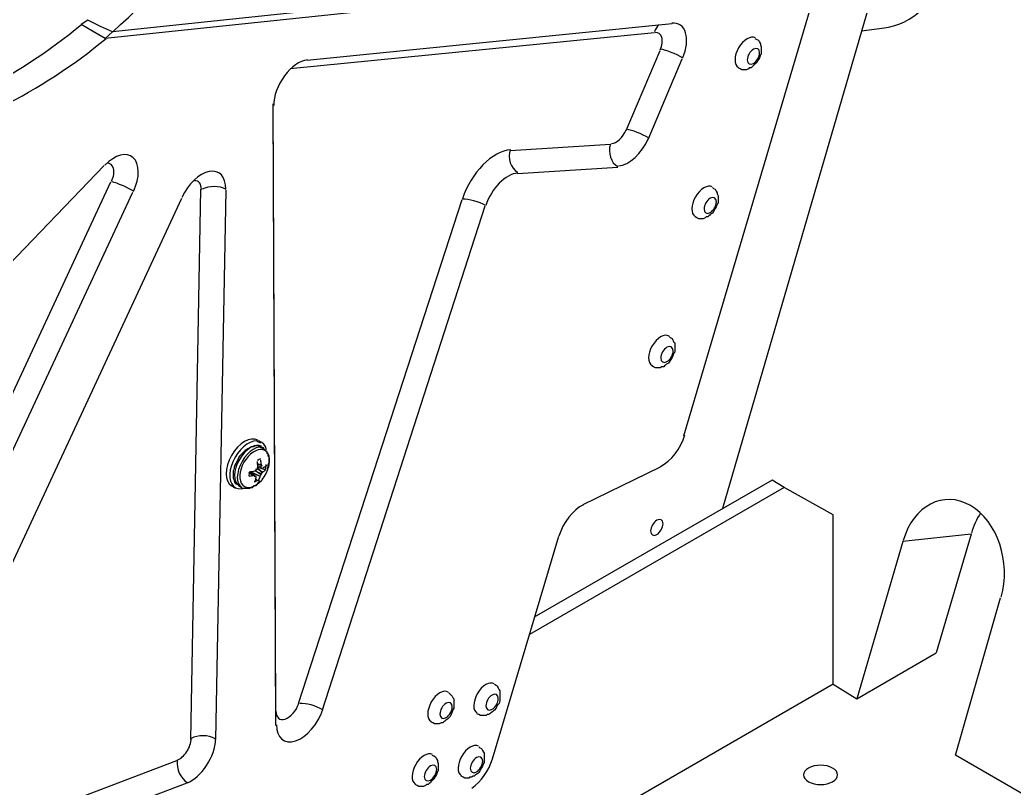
# Model space of a CAD drawing. Header units: millimetres. Extents: x 2758 to 41047, y 670 to 17125.
# Drawn here: x 35919.8 to 36370, y 7657.4 to 8005.4 of the extents above; entities that cross this region are included whole.
import ezdxf

# ---------------------------------------------------------------- set-up
doc = ezdxf.new("R2010")
doc.units = ezdxf.units.MM
doc.layers.add('PDF2_Geometría', color=7, linetype='Continuous')

# ---------------------------------------------------------------- blocks, each defined once
blk = doc.blocks.new('OH3A1-1$-$ASSY$$CENTER$TUB_-_v2$-$copia')
at = {"layer": 'PDF2_Geometría', "lineweight": -3}
for points in [[(18.59584, 11.67079), (18.92416, 11.48163), (18.28086, 9.27339), (18.13836, 9.35589), (18.17919, 9.49838)], [(18.14501, 10.32666), (17.92752, 9.57919)], [(18.02083, 10.07917), (17.37503, 10.01084)], [(18.01917, 10.07334), (17.36836, 10.00501)], [(17.89252, 9.64502), (18.01918, 10.07333)], [(17.36835, 10.00501), (17.37501, 10.01084), (17.36418, 10.01584), (17.35251, 10.02167), (17.34668, 10.01751)], [(17.36835, 10.00501), (17.35668, 10.01167), (17.34668, 10.01751)], [(17.88167, 10.01834), (17.55085, 9.98501)], [(18.07418, 10.01417), (18.05335, 10.01167)], [(17.86584, 10.01001), (17.53585, 9.97751)], [(17.95668, 10.00501), (17.95835, 10.00417), (17.96001, 10.00334), (17.96085, 10.00167), (17.96168, 10.00001), (17.96168, 9.99917), (17.96251, 9.99751), (17.96251, 9.99584), (17.96251, 9.99501), (17.96251, 9.99334), (17.96251, 9.99251), (17.96251, 9.99084), (17.96168, 9.99001), (17.96085, 9.98751), (17.96001, 9.98584), (17.95835, 9.98334), (17.95668, 9.98167), (17.95585, 9.98084), (17.95501, 9.98001), (17.95418, 9.97917), (17.95335, 9.97834), (17.95168, 9.97834), (17.95085, 9.97751), (17.94918, 9.97667), (17.94751, 9.97667), (17.94668, 9.97667), (17.94501, 9.97667), (17.94335, 9.97751), (17.94168, 9.97834)], [(17.84001, 9.92167), (17.87085, 9.99417)], [(17.86001, 9.91334), (17.89084, 9.98667)], [(17.52001, 9.94583), (17.52251, 9.39585)], [(17.52001, 9.94416), (17.52251, 9.38252)], [(17.73501, 9.90334), (17.82584, 9.90917)], [(17.3675, 9.89), (17.02252, 9.53085)], [(17.74168, 9.88251), (17.83251, 9.88834)], [(17.03252, 9.14169), (17.37334, 9.87499)], [(17.91835, 9.87001), (17.91918, 9.86917), (17.92085, 9.86834), (17.92168, 9.86667), (17.92251, 9.86501), (17.92251, 9.86417), (17.92334, 9.86251), (17.92334, 9.86084), (17.92334, 9.86001), (17.92334, 9.85834), (17.92334, 9.85751), (17.92334, 9.85584), (17.92251, 9.85501), (17.92168, 9.85251), (17.92085, 9.85084), (17.91918, 9.84834), (17.91835, 9.84667), (17.91668, 9.84584), (17.91585, 9.84501), (17.91501, 9.84417), (17.91418, 9.84334), (17.91251, 9.84334), (17.91168, 9.84251), (17.91001, 9.84167), (17.90918, 9.84167), (17.90751, 9.84167), (17.90585, 9.84167), (17.90418, 9.84251), (17.90251, 9.84334)], [(17.05252, 9.13336), (17.39334, 9.86583)], [(17.43751, 9.85999), (17.15835, 9.26002)], [(17.44584, 9.37002), (17.45501, 9.86833)], [(17.47751, 9.8675), (17.46835, 9.37002)], [(17.54335, 9.40252), (17.69168, 9.85916)], [(17.56502, 9.39668), (17.71251, 9.85333)], [(17.87918, 9.73501), (17.88001, 9.73417), (17.88168, 9.73334), (17.88251, 9.73167), (17.88335, 9.73001), (17.88418, 9.72917), (17.88418, 9.72751), (17.88418, 9.72584), (17.88418, 9.72501), (17.88418, 9.72334), (17.88418, 9.72251), (17.88418, 9.72084), (17.88335, 9.72001), (17.88251, 9.71751), (17.88168, 9.71584), (17.88001, 9.71334), (17.87918, 9.71167), (17.87835, 9.71084), (17.87668, 9.71001), (17.87585, 9.70917), (17.87501, 9.70834), (17.87418, 9.70751), (17.87251, 9.70751), (17.87085, 9.70667), (17.87001, 9.70667), (17.86835, 9.70667), (17.86668, 9.70667), (17.86501, 9.70751), (17.86335, 9.70834)], [(17.51168, 9.63334), (17.50918, 9.63417), (17.50834, 9.63501), (17.50668, 9.63584), (17.50501, 9.63584), (17.50335, 9.63584), (17.50251, 9.63501), (17.50085, 9.63501), (17.49918, 9.63417), (17.49751, 9.63334), (17.49668, 9.63251), (17.49501, 9.63167), (17.49418, 9.63084), (17.49251, 9.62917), (17.49168, 9.62834), (17.49001, 9.62667), (17.48918, 9.62501), (17.48835, 9.62334), (17.48751, 9.62167), (17.48668, 9.62001), (17.48585, 9.61834), (17.48501, 9.61667), (17.48501, 9.61501), (17.48418, 9.61334), (17.48418, 9.61167), (17.48418, 9.61001), (17.48418, 9.60834), (17.48418, 9.60667), (17.48501, 9.60501), (17.48501, 9.60417), (17.48585, 9.60251), (17.48668, 9.60167), (17.48835, 9.60084), (17.48918, 9.60001), (17.49168, 9.59834)], [(17.50918, 9.63834), (17.50585, 9.64001)], [(17.51501, 9.61501), (17.51584, 9.61667), (17.51584, 9.61834), (17.51584, 9.61917), (17.51668, 9.62084), (17.51668, 9.62167), (17.51668, 9.62334), (17.51668, 9.62417), (17.51668, 9.62584), (17.51584, 9.62667), (17.51584, 9.62834), (17.51501, 9.62917), (17.51501, 9.63001), (17.51418, 9.63084), (17.51334, 9.63167), (17.51251, 9.63251), (17.51168, 9.63334)], [(17.50585, 9.62001), (17.50918, 9.61834), (17.50585, 9.62001)], [(17.50585, 9.61834), (17.51001, 9.61667)], [(17.50585, 9.61834), (17.51001, 9.61667)], [(17.51001, 9.61834), (17.51001, 9.61834)], [(17.49835, 9.61167), (17.50251, 9.60917)], [(17.50251, 9.60917), (17.49835, 9.61167)], [(17.50418, 9.60834), (17.49918, 9.61251)], [(17.49918, 9.61251), (17.50418, 9.60834)], [(17.50001, 9.61251), (17.50834, 9.60834)], [(17.50834, 9.60834), (17.50001, 9.61251)], [(17.50251, 9.60834), (17.50251, 9.60834)], [(17.50335, 9.61334), (17.50335, 9.61334)], [(17.50418, 9.61334), (17.50918, 9.61084)], [(17.50918, 9.61001), (17.50418, 9.61334)], [(17.50418, 9.60834), (17.50418, 9.60834)], [(17.50501, 9.61417), (17.50501, 9.61501)], [(17.51334, 9.61417), (17.50584, 9.61667)], [(17.50585, 9.61667), (17.50585, 9.61667)], [(17.50585, 9.61584), (17.51085, 9.61167), (17.50585, 9.61584)], [(17.50834, 9.60834), (17.50834, 9.60834)], [(17.50918, 9.61084), (17.50918, 9.61001)], [(17.51001, 9.61667), (17.51001, 9.61667)], [(17.51085, 9.61167), (17.51085, 9.61167)], [(17.51168, 9.61667), (17.51168, 9.61667)], [(17.87084, 9.61667), (17.80085, 9.58251)], [(17.48584, 9.59751), (17.48251, 9.60001)], [(17.49168, 9.59834), (17.49251, 9.59751), (17.49335, 9.59751), (17.49501, 9.59751), (17.49585, 9.59751), (17.49668, 9.59751), (17.49835, 9.59751), (17.49918, 9.59751), (17.50001, 9.59834), (17.50168, 9.59834), (17.50251, 9.59917), (17.50335, 9.60001), (17.50501, 9.60001), (17.50584, 9.60084), (17.50668, 9.60251), (17.50751, 9.60334), (17.50834, 9.60417)], [(17.50418, 9.60667), (17.50418, 9.60667)], [(17.50668, 9.60417), (17.50418, 9.60667)], [(17.97251, 9.605), (17.75668, 9.48084)], [(17.98335, 9.59834), (17.97251, 9.60501)], [(17.98334, 9.59834), (17.75252, 9.46501)], [(18.02751, 9.42001), (18.02751, 9.57334), (17.98335, 9.59834)], [(17.71918, 9.35251), (17.77918, 9.55417)], [(18.15251, 9.55584), (18.09085, 9.54917)], [(18.15251, 9.55584), (18.12085, 9.44834)], [(18.09084, 9.54917), (18.04918, 9.40668)], [(18.02751, 9.42001), (18.04918, 9.40667), (18.12084, 9.44834)], [(18.0275, 9.42), (17.49836, 9.11418)], [(17.72085, 9.42001), (17.72251, 9.41917), (17.72335, 9.41834), (17.72418, 9.41667), (17.72501, 9.41501), (17.72585, 9.41417), (17.72585, 9.41251), (17.72585, 9.41084), (17.72585, 9.41001), (17.72585, 9.40834), (17.72585, 9.40751), (17.72585, 9.40584), (17.72585, 9.40501), (17.72501, 9.40251), (17.72335, 9.40084), (17.72251, 9.39834), (17.72085, 9.39667), (17.72001, 9.39584), (17.71918, 9.39501), (17.71751, 9.39417), (17.71668, 9.39334), (17.71585, 9.39251), (17.71418, 9.39251), (17.71335, 9.39167), (17.71168, 9.39167), (17.71001, 9.39167), (17.70835, 9.39167), (17.70668, 9.39251), (17.70501, 9.39334)], [(17.67918, 9.41251), (17.68001, 9.41167), (17.68168, 9.41001), (17.68251, 9.40917), (17.68335, 9.40751), (17.68418, 9.40667), (17.68418, 9.40501), (17.68418, 9.40334), (17.68418, 9.40251), (17.68418, 9.40084), (17.68418, 9.40001), (17.68418, 9.39834), (17.68335, 9.39751), (17.68251, 9.39501), (17.68168, 9.39251), (17.68085, 9.39084), (17.67918, 9.38917), (17.67835, 9.38834), (17.67668, 9.38751), (17.67585, 9.38667), (17.67501, 9.38584), (17.67418, 9.38501), (17.67251, 9.38501), (17.67085, 9.38417), (17.67001, 9.38417), (17.66835, 9.38417), (17.66668, 9.38417), (17.66501, 9.38501), (17.66335, 9.38584)], [(17.66418, 9.35584), (17.66585, 9.35501), (17.66751, 9.35417), (17.66835, 9.35251), (17.66918, 9.35084), (17.66918, 9.35001), (17.67001, 9.34834), (17.67001, 9.34667), (17.67001, 9.34584), (17.67001, 9.34417), (17.67001, 9.34334), (17.67001, 9.34167), (17.66918, 9.34084), (17.66835, 9.33834), (17.66751, 9.33667), (17.66585, 9.33417), (17.66418, 9.33251), (17.66335, 9.33167), (17.66251, 9.33084), (17.66168, 9.33001), (17.66085, 9.32917), (17.65918, 9.32917), (17.65835, 9.32834), (17.65668, 9.32751), (17.65501, 9.32751), (17.65418, 9.32751), (17.65251, 9.32751), (17.65085, 9.32834), (17.64918, 9.32917)], [(17.70668, 9.36334), (17.70751, 9.36251), (17.70918, 9.36167), (17.71001, 9.36001), (17.71085, 9.35834), (17.71168, 9.35751), (17.71168, 9.35584), (17.71168, 9.35501), (17.71168, 9.35334), (17.71168, 9.35167), (17.71168, 9.35084), (17.71168, 9.34917), (17.71085, 9.34834), (17.71001, 9.34584), (17.70918, 9.34417), (17.70751, 9.34167), (17.70668, 9.34001), (17.70585, 9.33917), (17.70418, 9.33834), (17.70335, 9.33751), (17.70251, 9.33667), (17.70168, 9.33667), (17.70001, 9.33584), (17.69835, 9.33584), (17.69751, 9.33501), (17.69585, 9.33501), (17.69418, 9.33501), (17.69251, 9.33584), (17.69085, 9.33667)], [(17.16335, 9.24834), (17.43334, 9.35084)], [(17.17252, 9.22834), (17.44251, 9.33084)]]:
    blk.add_lwpolyline(points, dxfattribs=at)
for centre, radius, start, end in [((17.01783, 10.41694), 0.51741, 296.83211, 309.47752), ((17.04033, 10.40444), 0.51741, 296.83211, 309.47752), ((17.46073, 9.6165), 0.04573, 0.75505, 6.78005), ((17.46609, 9.62933), 0.04251, 340.81309, 343.93056), ((17.47101, 9.61643), 0.03878, 2.85167, 9.86028), ((17.48074, 9.6085), 0.031, 16.43592, 19.7612), ((17.50384, 9.6306), 0.01622, 300.74977, 311.44762), ((17.49455, 9.6478), 0.03943, 276.192, 282.55192), ((17.49114, 9.66296), 0.05119, 279.28205, 284.24487), ((17.51143, 9.6489), 0.04117, 258.52047, 260.73155), ((17.48055, 9.64828), 0.04192, 304.43133, 307.39881), ((17.48116, 9.60416), 0.02403, 6.73921, 10.38829), ((17.48679, 9.61456), 0.02274, 333.19112, 343.1904), ((17.47828, 9.62527), 0.03492, 330.85787, 334.5708), ((17.48544, 9.62542), 0.03207, 318.20956, 341.80115), ((17.4895, 9.63215), 0.02939, 313.87456, 317.85751), ((17.51435, 9.64967), 0.03342, 264.4096, 266.51906), ((17.50325, 9.62542), 0.0152, 302.94122, 314.94911), ((17.4815, 9.61359), 0.02462, 334.50052, 343.62055), ((18.21347, 9.53983), 0.06306, 146.19346, 164.24003)]:
    blk.add_arc(centre, radius, start, end, dxfattribs=at)
for points in [[(17.37517, 10.0111), (17.45131, 10.07858), (17.5177, 10.17264), (17.56325, 10.27756)], [(18.07409, 10.01475), (18.09956, 10.01757), (18.12098, 10.0386), (18.13001, 10.06965)], [(17.87002, 10.01751), (17.86811, 10.01588), (17.86664, 10.01357), (17.8658, 10.01084)], [(17.89401, 10.01012), (17.8921, 10.01628), (17.88749, 10.01948), (17.88142, 10.01885)], [(17.87246, 10.00599), (17.87154, 10.00902), (17.86928, 10.01059), (17.86631, 10.01026)], [(17.87106, 9.99463), (17.87286, 9.9988), (17.87338, 10.00297), (17.87246, 10.00599)], [(17.89125, 9.98704), (17.8949, 9.9955), (17.89591, 10.00396), (17.89401, 10.01012)], [(17.9573, 10.00544), (17.95312, 10.00786), (17.94627, 10.00384), (17.94202, 9.99646)], [(17.89132, 9.98736), (17.88535, 9.99096), (17.87638, 9.9945), (17.87129, 9.99527)], [(17.94202, 9.99646), (17.93776, 9.98909), (17.9377, 9.98116), (17.94189, 9.97874)], [(17.95542, 9.99522), (17.95233, 9.99344), (17.94982, 9.9891), (17.94982, 9.98553)], [(17.96103, 9.99198), (17.96103, 9.99556), (17.95852, 9.99701), (17.95542, 9.99522)], [(17.95544, 9.98229), (17.95853, 9.98407), (17.96104, 9.98841), (17.96103, 9.99198)], [(17.55141, 9.98552), (17.54461, 9.98482), (17.53684, 9.9794), (17.53071, 9.97109)], [(17.94982, 9.98553), (17.94983, 9.98196), (17.95234, 9.98051), (17.95544, 9.98229)], [(17.53071, 9.97109), (17.52458, 9.96278), (17.5209, 9.95268), (17.52091, 9.94417)], [(17.82679, 9.90973), (17.83159, 9.91007), (17.83727, 9.91532), (17.84022, 9.92213)], [(17.83308, 9.88945), (17.84289, 9.89011), (17.85445, 9.90072), (17.86042, 9.91454)], [(17.86048, 9.91486), (17.85451, 9.91846), (17.84555, 9.922), (17.84046, 9.92277)], [(17.8259, 9.9092), (17.82337, 9.90143), (17.82633, 9.89232), (17.83251, 9.88886)], [(17.39371, 9.89698), (17.38771, 9.90247), (17.37727, 9.89967), (17.36812, 9.89012)], [(17.39395, 9.86647), (17.39981, 9.87903), (17.39972, 9.89148), (17.39371, 9.89698)], [(17.73565, 9.90417), (17.71904, 9.90308), (17.69955, 9.8833), (17.69192, 9.85979)], [(17.73507, 9.9042), (17.73254, 9.89643), (17.7355, 9.88732), (17.74168, 9.88386)], [(17.37591, 9.88724), (17.37511, 9.89041), (17.37292, 9.89215), (17.36996, 9.89196)], [(17.37408, 9.87561), (17.37603, 9.87979), (17.37671, 9.88406), (17.37591, 9.88724)], [(17.4626, 9.88449), (17.45352, 9.88279), (17.44346, 9.8733), (17.43774, 9.86105)], [(17.47744, 9.86849), (17.47769, 9.87972), (17.47168, 9.8862), (17.4626, 9.88449)], [(17.74194, 9.88306), (17.73094, 9.88232), (17.71802, 9.86918), (17.71295, 9.85359)], [(17.39427, 9.8665), (17.38828, 9.87004), (17.37946, 9.87391), (17.37458, 9.87515)], [(17.4554, 9.86816), (17.45553, 9.87324), (17.45306, 9.87638), (17.44913, 9.87613)], [(17.47799, 9.86814), (17.47197, 9.87163), (17.46222, 9.87176), (17.4562, 9.86842)], [(17.91814, 9.87044), (17.91395, 9.87286), (17.90711, 9.86884), (17.90285, 9.86147)], [(17.90285, 9.86147), (17.89859, 9.85409), (17.89854, 9.84616), (17.90272, 9.84374)], [(17.91625, 9.86022), (17.91316, 9.85844), (17.91065, 9.8541), (17.91066, 9.85053)], [(17.92187, 9.85698), (17.92186, 9.86056), (17.91935, 9.86201), (17.91625, 9.86022)], [(17.71289, 9.85355), (17.70689, 9.85709), (17.69757, 9.85968), (17.69207, 9.85934)], [(17.91627, 9.84729), (17.91936, 9.84907), (17.92187, 9.85341), (17.92187, 9.85698)], [(17.91066, 9.85053), (17.91066, 9.84696), (17.91317, 9.84551), (17.91627, 9.84729)], [(17.87897, 9.73544), (17.87479, 9.73786), (17.86794, 9.73384), (17.86369, 9.72646)], [(17.86369, 9.72646), (17.85943, 9.71909), (17.85937, 9.71116), (17.86355, 9.70874)], [(17.87709, 9.72522), (17.87399, 9.72344), (17.87149, 9.7191), (17.87149, 9.71553)], [(17.8827, 9.72198), (17.8827, 9.72556), (17.88018, 9.72701), (17.87709, 9.72522)], [(17.8771, 9.71229), (17.8802, 9.71407), (17.88271, 9.71841), (17.8827, 9.72198)], [(17.87149, 9.71553), (17.87149, 9.71196), (17.87401, 9.71051), (17.8771, 9.71229)], [(17.50647, 9.64099), (17.49989, 9.64479), (17.48925, 9.63866), (17.48269, 9.6273)], [(17.87116, 9.61738), (17.88067, 9.62206), (17.8896, 9.63358), (17.89326, 9.6459)], [(17.49668, 9.6374), (17.48836, 9.63191), (17.48175, 9.62047), (17.48116, 9.61051)], [(17.5098, 9.6356), (17.50442, 9.63871), (17.49549, 9.63331), (17.48985, 9.62355)], [(17.5123, 9.63394), (17.50692, 9.63704), (17.49799, 9.63165), (17.49235, 9.62188)], [(17.51434, 9.63242), (17.51252, 9.64077), (17.505, 9.6429), (17.49668, 9.6374)], [(17.48269, 9.6273), (17.47613, 9.61594), (17.47614, 9.60365), (17.48272, 9.59986)], [(17.51131, 9.63239), (17.50587, 9.63372), (17.49857, 9.62893), (17.49402, 9.62105)], [(17.51611, 9.61565), (17.51878, 9.624), (17.51676, 9.63106), (17.51131, 9.63239)], [(17.48985, 9.62355), (17.48422, 9.61378), (17.48401, 9.60335), (17.48939, 9.60024)], [(17.49235, 9.62188), (17.48671, 9.61212), (17.48651, 9.60168), (17.49189, 9.59858)], [(17.49402, 9.62105), (17.48947, 9.61316), (17.48897, 9.60445), (17.49285, 9.6004)], [(17.50922, 9.62393), (17.50819, 9.62378), (17.50708, 9.62331), (17.50596, 9.62257)], [(17.51349, 9.61484), (17.51391, 9.61629), (17.51411, 9.61769), (17.51406, 9.61895)], [(17.48116, 9.61051), (17.48056, 9.60056), (17.48616, 9.59511), (17.4943, 9.59772)], [(17.49904, 9.61267), (17.49862, 9.61122), (17.49842, 9.60982), (17.49846, 9.60856)], [(17.49285, 9.6004), (17.49672, 9.59635), (17.50384, 9.59813), (17.50974, 9.60461)], [(17.50331, 9.60358), (17.50434, 9.60374), (17.50545, 9.6042), (17.50656, 9.60494)], [(18.152, 9.58183), (18.12752, 9.59603), (18.10027, 9.58191), (18.09112, 9.55029)], [(17.80137, 9.58264), (17.79186, 9.57796), (17.78293, 9.56645), (17.77927, 9.55413)], [(18.17974, 9.49889), (18.18889, 9.5305), (18.17647, 9.56764), (18.152, 9.58183)], [(17.86792, 9.56856), (17.86483, 9.56678), (17.86232, 9.56244), (17.86232, 9.55886)], [(17.87353, 9.56532), (17.87353, 9.56889), (17.87102, 9.57034), (17.86792, 9.56856)], [(17.86794, 9.55562), (17.87103, 9.5574), (17.87354, 9.56175), (17.87353, 9.56532)], [(17.86232, 9.55886), (17.86233, 9.55529), (17.86484, 9.55384), (17.86794, 9.55562)], [(17.72064, 9.42044), (17.71645, 9.42286), (17.70961, 9.41884), (17.70535, 9.41146)], [(17.67897, 9.41294), (17.67479, 9.41536), (17.66794, 9.41134), (17.66369, 9.40396)], [(17.70535, 9.41146), (17.7011, 9.40409), (17.70104, 9.39616), (17.70522, 9.39374)], [(17.71875, 9.41022), (17.71566, 9.40844), (17.71315, 9.4041), (17.71316, 9.40053)], [(17.72437, 9.40698), (17.72436, 9.41056), (17.72185, 9.41201), (17.71875, 9.41022)], [(17.53139, 9.3885), (17.53633, 9.39017), (17.54139, 9.39604), (17.54355, 9.40263)], [(17.56539, 9.39688), (17.55939, 9.40042), (17.55007, 9.40301), (17.54457, 9.40267)], [(17.66369, 9.40396), (17.65943, 9.39659), (17.65937, 9.38866), (17.66355, 9.38624)], [(17.67709, 9.40272), (17.67399, 9.40094), (17.67149, 9.3966), (17.67149, 9.39303)], [(17.6827, 9.39948), (17.6827, 9.40306), (17.68018, 9.40451), (17.67709, 9.40272)], [(17.71877, 9.39729), (17.72187, 9.39907), (17.72437, 9.40341), (17.72437, 9.40698)], [(17.52286, 9.39575), (17.52284, 9.39574), (17.52283, 9.39573), (17.52281, 9.39572)], [(17.52295, 9.39568), (17.52293, 9.38982), (17.52644, 9.38683), (17.53139, 9.3885)], [(17.5407, 9.36866), (17.55079, 9.372), (17.56106, 9.3839), (17.56541, 9.39726)], [(17.67149, 9.39303), (17.67149, 9.38946), (17.67401, 9.38801), (17.6771, 9.38979)], [(17.6771, 9.38979), (17.6802, 9.39157), (17.6827, 9.39591), (17.6827, 9.39948)], [(17.71316, 9.40053), (17.71316, 9.39696), (17.71567, 9.39551), (17.71877, 9.39729)], [(17.52341, 9.38334), (17.52342, 9.37142), (17.53061, 9.36531), (17.5407, 9.36866)], [(17.46799, 9.37064), (17.46197, 9.37413), (17.45222, 9.37426), (17.4462, 9.37092)], [(17.44223, 9.35895), (17.44468, 9.3627), (17.44614, 9.36697), (17.44623, 9.37066)], [(17.4602, 9.34641), (17.46516, 9.35399), (17.46811, 9.36266), (17.46827, 9.37015)], [(17.70647, 9.36377), (17.70229, 9.36619), (17.69544, 9.36217), (17.69119, 9.3548)], [(17.43351, 9.35116), (17.4366, 9.35236), (17.43979, 9.35521), (17.44223, 9.35895)], [(17.6648, 9.35627), (17.66062, 9.35869), (17.65378, 9.35467), (17.64952, 9.3473)], [(17.4336, 9.35085), (17.43253, 9.34339), (17.43659, 9.33454), (17.44267, 9.33109)], [(17.64952, 9.3473), (17.64526, 9.33993), (17.6452, 9.33199), (17.64939, 9.32957)], [(17.66853, 9.34282), (17.66853, 9.34639), (17.66602, 9.34784), (17.66292, 9.34606)], [(17.69119, 9.3548), (17.68693, 9.34743), (17.68687, 9.33949), (17.69105, 9.33707)], [(17.70459, 9.35356), (17.70149, 9.35178), (17.69899, 9.34743), (17.69899, 9.34386)], [(17.70033, 9.32598), (17.70863, 9.33153), (17.71589, 9.34181), (17.71909, 9.35255)], [(17.7102, 9.35032), (17.7102, 9.35389), (17.70768, 9.35534), (17.70459, 9.35356)], [(17.7046, 9.34062), (17.7077, 9.3424), (17.7102, 9.34674), (17.7102, 9.35032)], [(18.02716, 9.34411), (18.02114, 9.34753), (18.01138, 9.34753), (18.00536, 9.34411)], [(17.44246, 9.33065), (17.44877, 9.33307), (17.45525, 9.33882), (17.4602, 9.34641)], [(17.66292, 9.34606), (17.65983, 9.34428), (17.65732, 9.33994), (17.65732, 9.33636)], [(17.66294, 9.33312), (17.66603, 9.3349), (17.66854, 9.33925), (17.66853, 9.34282)], [(17.69899, 9.34386), (17.69899, 9.34029), (17.70151, 9.33884), (17.7046, 9.34062)], [(18.00536, 9.34411), (17.99934, 9.34069), (17.99934, 9.33515), (18.00536, 9.33174)], [(18.02716, 9.33174), (18.03318, 9.33515), (18.03318, 9.34069), (18.02716, 9.34411)], [(17.65732, 9.33636), (17.65733, 9.33279), (17.65984, 9.33134), (17.66294, 9.33312)], [(18.00536, 9.33174), (18.01138, 9.32832), (18.02114, 9.32832), (18.02716, 9.33174)]]:
    blk.add_open_spline(points, degree=3, dxfattribs=at)

msp = doc.modelspace()

# ---------------------------------------------------------------- block references
at = {"xscale": 500, "yscale": 500, "zscale": 500}
msp.add_blockref('OH3A1-1$-$ASSY$$CENTER$TUB_-_v2$-$copia', (27274.29, 2994.47), dxfattribs=at)

doc.saveas('drawing.dxf')
